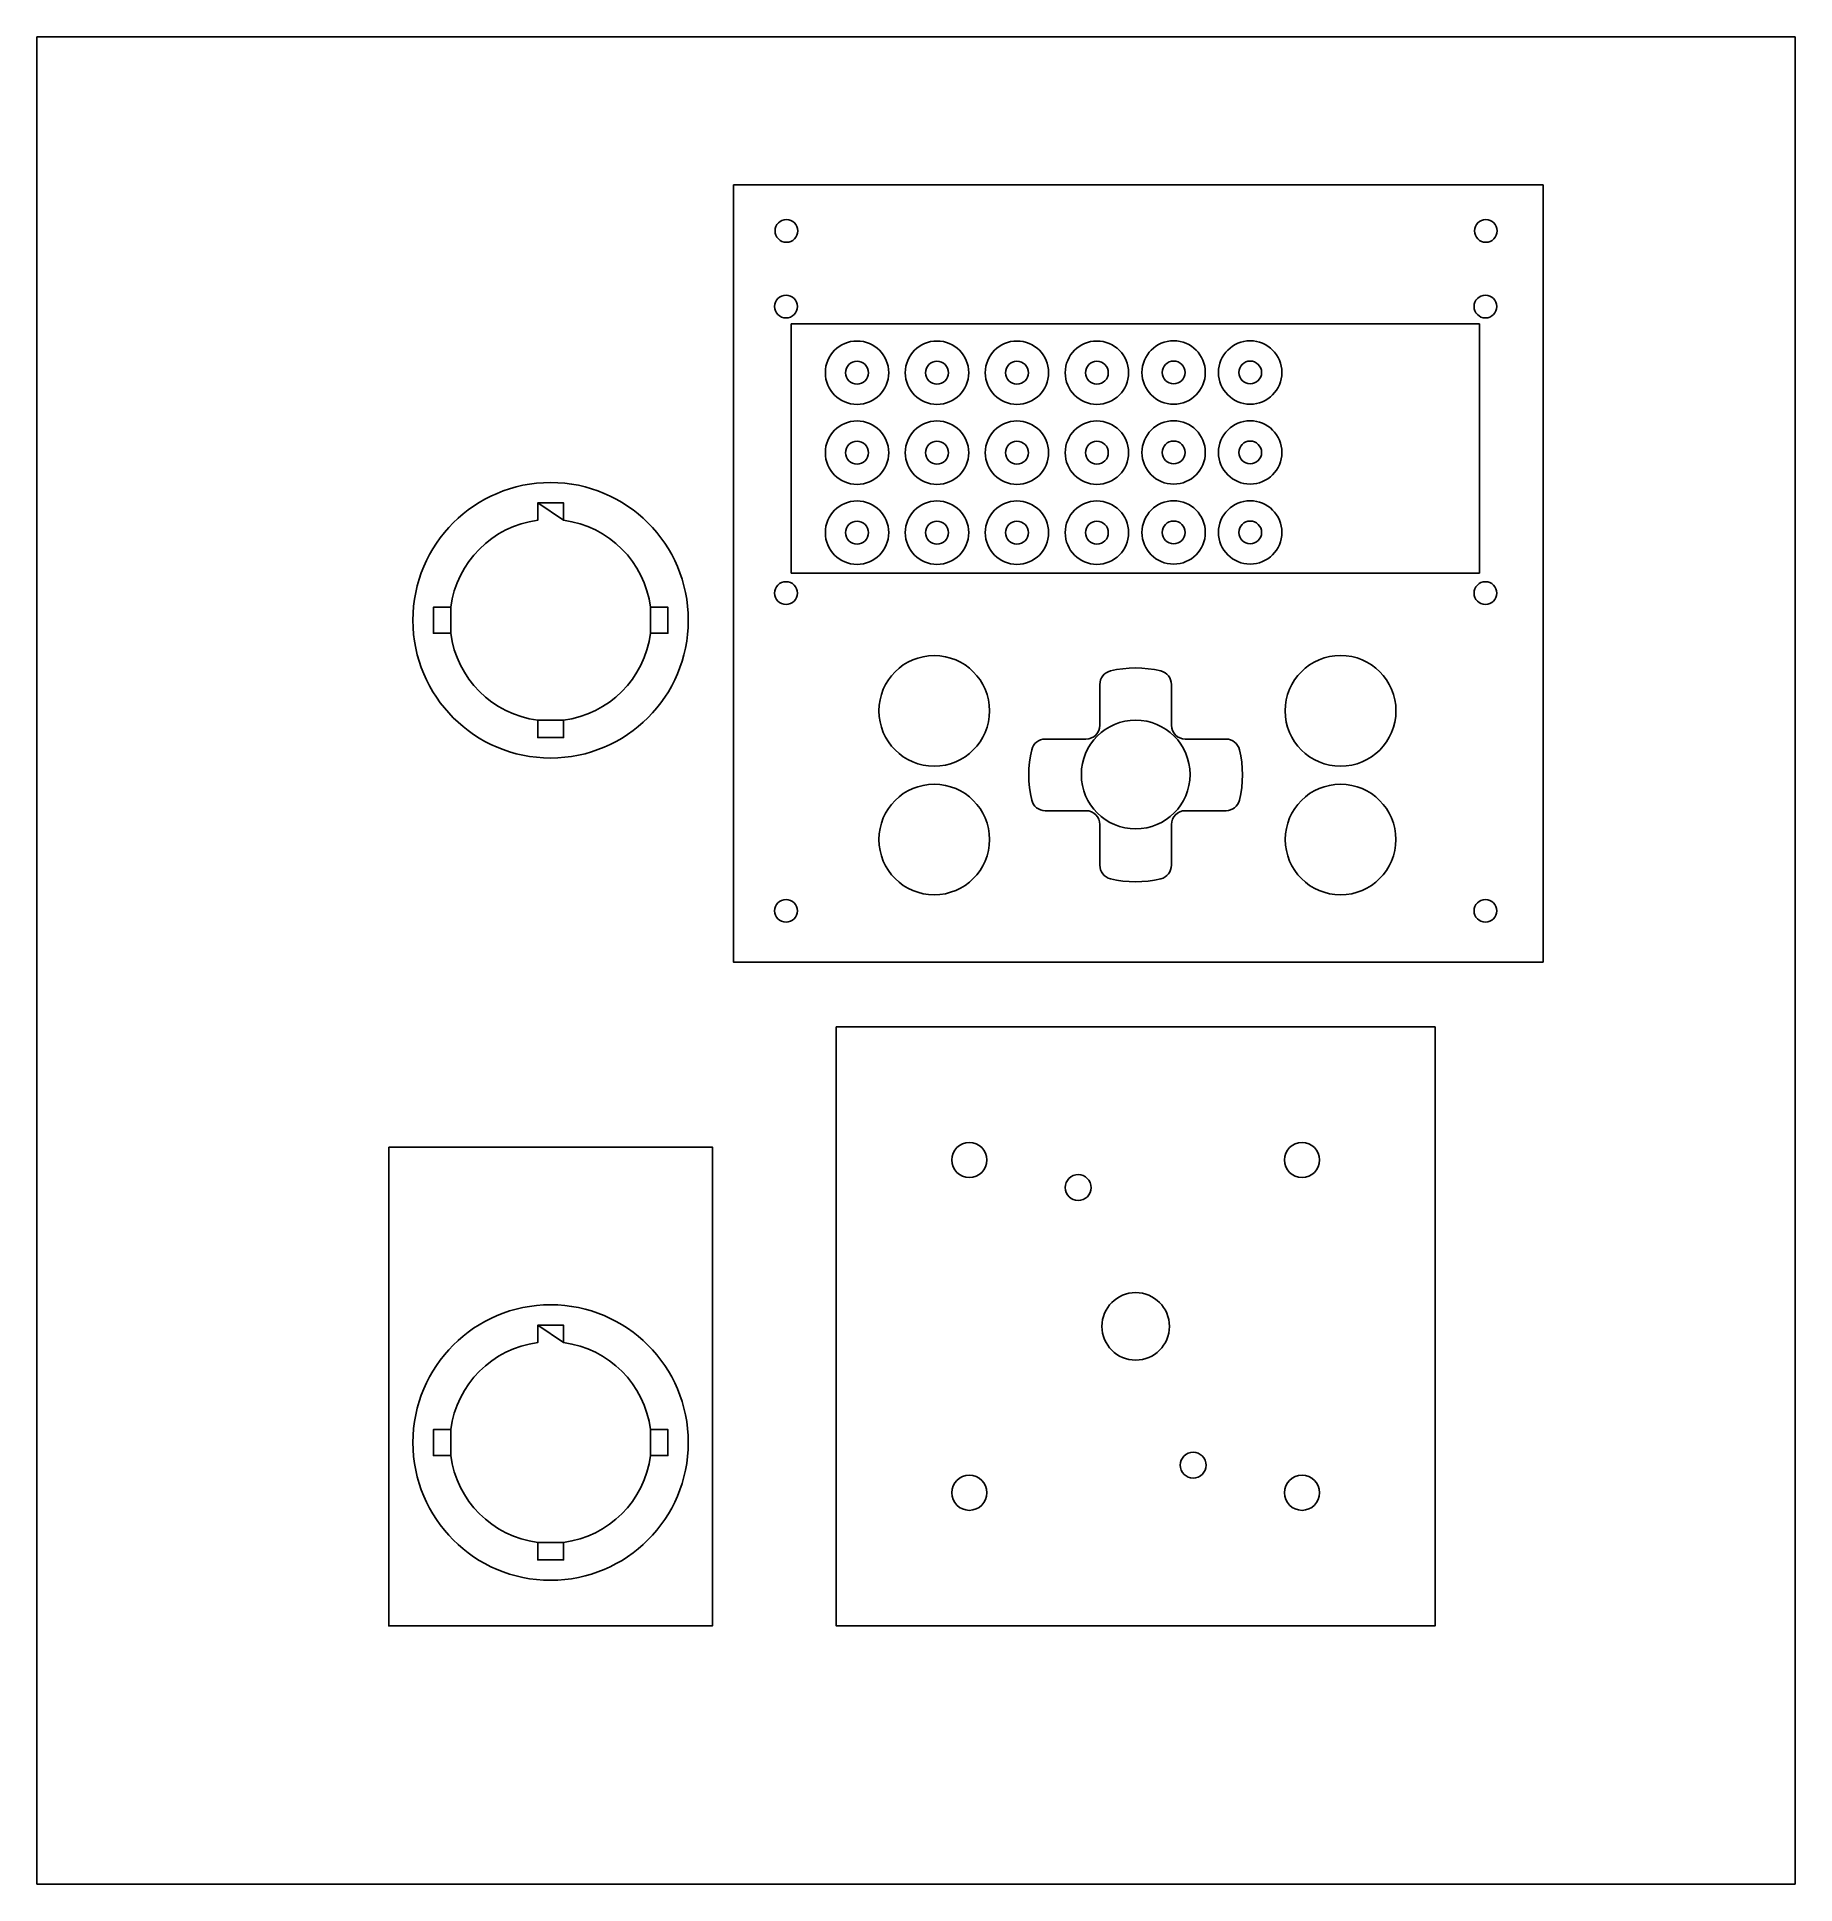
# Model space of a CAD drawing. Extents: x 32 to 571, y 232 to 798.
import ezdxf

# ---------------------------------------------------------------- set-up
doc = ezdxf.new("R2010")
doc.units = 0
doc.layers.add('Layer_1', color=7, linetype='CONTINUOUS')

msp = doc.modelspace()

# ---------------------------------------------------------------- linework, layer by layer
at = {"layer": 'Layer_1', "color": 1}
for points in [[(31.95857, 797.903894), (571.14949, 797.903894), (571.14949, 231.541686), (31.95857, 231.541686), (31.95857, 797.903894)], [(261.819584, 741.938064), (261.819584, 741.938064)], [(476.319592, 741.938064), (476.319592, 741.938064)], [(263.291792, 633.541832), (263.291792, 709.896792)], [(263.318272, 709.927512), (263.318272, 709.927496)], [(263.318272, 709.927496), (474.366128, 709.927496)], [(474.366128, 709.896776), (474.366128, 633.541832)], [(283.469536, 704.667834), (283.469536, 704.667834)], [(307.991016, 704.667834), (307.991016, 704.667834)], [(332.512496, 704.667834), (332.512496, 704.667834)], [(357.033976, 704.667834), (357.033976, 704.667834)], [(380.568824, 704.74058), (380.568824, 704.74058)], [(404.043744, 704.74058), (404.043744, 704.74058)], [(283.469536, 698.44881), (283.469536, 698.44881)], [(307.991016, 698.44881), (307.991016, 698.44881)], [(332.512496, 698.44881), (332.512496, 698.44881)], [(357.033976, 698.44881), (357.033976, 698.44881)], [(380.568824, 698.521556), (380.568824, 698.521556)], [(404.043744, 698.521556), (404.043744, 698.521556)], [(283.469536, 680.146322), (283.469536, 680.146322)], [(307.991016, 680.146322), (307.991016, 680.146322)], [(332.512496, 680.146322), (332.512496, 680.146322)], [(357.033976, 680.146322), (357.033976, 680.146322)], [(380.568824, 680.219068), (380.568824, 680.219068)], [(404.043744, 680.219068), (404.043744, 680.219068)], [(380.568824, 674.000044), (380.568824, 674.000044)], [(404.043744, 674.000044), (404.043744, 674.000044)], [(283.469536, 673.927298), (283.469536, 673.927298)], [(307.991016, 673.927298), (307.991016, 673.927298)], [(332.512496, 673.927298), (332.512496, 673.927298)], [(357.033976, 673.927298), (357.033976, 673.927298)], [(185.531912, 655.017866), (185.531912, 649.692866)], [(193.456912, 649.692866), (193.456912, 655.017866), (185.531912, 655.017866), (185.531912, 655.017866)], [(283.469536, 655.62481), (283.469536, 655.62481)], [(307.991016, 655.62481), (307.991016, 655.62481)], [(332.512496, 655.62481), (332.512496, 655.62481)], [(357.033976, 655.62481), (357.033976, 655.62481)], [(380.568824, 655.697556), (380.568824, 655.697556)], [(404.043744, 655.697556), (404.043744, 655.697556)], [(283.469536, 649.405786), (283.469536, 649.405786)], [(307.991016, 649.405786), (307.991016, 649.405786)], [(332.512496, 649.405786), (332.512496, 649.405786)], [(357.033976, 649.405786), (357.033976, 649.405786)], [(380.568824, 649.478532), (380.568824, 649.478532)], [(404.043744, 649.478532), (404.043744, 649.478532)], [(474.366128, 633.511112), (263.318272, 633.511112)], [(158.856912, 623.017866), (153.531912, 623.017866), (153.531912, 615.067866), (158.856912, 615.067866)], [(220.131912, 615.067866), (225.456912, 615.067866), (225.456912, 623.017866), (220.131912, 623.017866)], [(324.09339, 591.269276), (324.09339, 591.269276)], [(448.749203, 591.269273), (448.749203, 591.269273)], [(185.531912, 588.417866), (185.531912, 583.067866), (193.456912, 583.067866), (193.456912, 588.417866)], [(324.09339, 551.819276), (324.09339, 551.819276)], [(448.71839, 551.819276), (448.71839, 551.819276)], [(261.686368, 533.444264), (261.686368, 533.444264)], [(476.186368, 533.444264), (476.186368, 533.444264)], [(323.286071, 453.559951), (323.286071, 453.559951)], [(425.333311, 453.559951), (425.333311, 453.559951)], [(354.96275, 446.611675), (354.96275, 446.611675)], [(185.531912, 402.894562), (185.531912, 397.569562)], [(193.456912, 397.569562), (193.456912, 402.894562), (185.531912, 402.894562), (185.531912, 402.894562)], [(379.270324, 402.536334), (379.270324, 402.536334)], [(158.856912, 370.894562), (153.531912, 370.894562), (153.531912, 362.944562), (158.856912, 362.944562)], [(220.131912, 362.944562), (225.456912, 362.944562), (225.456912, 370.894562), (220.131912, 370.894562)], [(382.884997, 358.461006), (382.884997, 358.461006)], [(323.286071, 351.512711), (323.286071, 351.512711)], [(425.333311, 351.512711), (425.333311, 351.512711)], [(185.531912, 336.294562), (185.531912, 330.944562), (193.456912, 330.944562), (193.456912, 336.294562)]]:
    msp.add_lwpolyline(points, close=True, dxfattribs=at)
at = {"layer": 'Layer_1', "color": 3}
for points in [[(245.539064, 752.547216), (493.865624, 752.547216), (493.865624, 514.260568), (245.539064, 514.260568), (245.539064, 752.547216)], [(261.686368, 718.744272), (261.686368, 718.744272)], [(476.186368, 718.744272), (476.186368, 718.744272)], [(261.686368, 630.869272), (261.686368, 630.869272)], [(476.186368, 630.869272), (476.186368, 630.869272)], [(231.730633, 619.042868), (231.730633, 619.042868)], [(385.610798, 571.744264), (385.610798, 571.744264)], [(277.081352, 494.378834), (460.766384, 494.378834), (460.766384, 310.693802), (277.081352, 310.693802), (277.081352, 494.378834)], [(139.853808, 457.52845), (239.135, 457.52845), (239.135, 310.69381), (139.853808, 310.69381), (139.853808, 457.52845)], [(231.730633, 366.919564), (231.730633, 366.919564)]]:
    msp.add_lwpolyline(points, close=True, dxfattribs=at)
at = {"layer": 'Layer_1', "color": 1}
for points in [[(357.928481, 586.867576), (357.928481, 599.366376)], [(379.881247, 599.366376), (379.881247, 586.867576)], [(341.177706, 582.615656), (353.676513, 582.615656)], [(384.133215, 582.615656), (396.632022, 582.615656)], [(353.676513, 560.662856), (341.177706, 560.662856)], [(357.928481, 543.912056), (357.928481, 556.410936)], [(379.881247, 556.410936), (379.881247, 543.912056)], [(396.632022, 560.662856), (384.133215, 560.662856)]]:
    msp.add_lwpolyline(points, dxfattribs=at)
for points in [[(258.319584, 738.438064), (258.319584, 740.36988), (259.887776, 741.938064), (261.819584, 741.938064)], [(261.819584, 741.938064), (263.751392, 741.938064), (265.319584, 740.36988), (265.319584, 738.438064)], [(472.819592, 738.438064), (472.819592, 740.36988), (474.387752, 741.938064), (476.319592, 741.938064)], [(476.319592, 741.938064), (478.251432, 741.938064), (479.794552, 740.36988), (479.794552, 738.438064)], [(261.819584, 734.938064), (259.887776, 734.938064), (258.319584, 736.506256), (258.319584, 738.438064)], [(265.319584, 738.438064), (265.319584, 736.506256), (263.751392, 734.938064), (261.819584, 734.938064)], [(476.319592, 734.938064), (474.387752, 734.938064), (472.819592, 736.506256), (472.819592, 738.438064)], [(479.794552, 738.438064), (479.794552, 736.506256), (478.251432, 734.938064), (476.319592, 734.938064)], [(263.291792, 709.896792), (263.291792, 709.905512), (263.310352, 709.927512), (263.318272, 709.927512)], [(474.366128, 709.927496), (474.374448, 709.927496), (474.366128, 709.905976), (474.366128, 709.896776)], [(273.750528, 694.948794), (273.750528, 700.313178), (278.105176, 704.667834), (283.469536, 704.667834)], [(283.469536, 704.667834), (288.83388, 704.667834), (293.188544, 700.313178), (293.188544, 694.948794)], [(298.272008, 694.948794), (298.272008, 700.313178), (302.626656, 704.667834), (307.991016, 704.667834)], [(307.991016, 704.667834), (313.35536, 704.667834), (317.710024, 700.313178), (317.710024, 694.948794)], [(322.793488, 694.948794), (322.793488, 700.313178), (327.148136, 704.667834), (332.512496, 704.667834)], [(332.512496, 704.667834), (337.87684, 704.667834), (342.231504, 700.313178), (342.231504, 694.948794)], [(347.314968, 694.948794), (347.314968, 700.313178), (351.669616, 704.667834), (357.033976, 704.667834)], [(357.033976, 704.667834), (362.39832, 704.667834), (366.752984, 700.313178), (366.752984, 694.948794)], [(370.849816, 695.02154), (370.849816, 700.385924), (375.204464, 704.74058), (380.568824, 704.74058)], [(380.568824, 704.74058), (385.933168, 704.74058), (390.287832, 700.385924), (390.287832, 695.02154)], [(394.324736, 695.02154), (394.324736, 700.385924), (398.679384, 704.74058), (404.043744, 704.74058)], [(404.043744, 704.74058), (409.408088, 704.74058), (413.762752, 700.385924), (413.762752, 695.02154)], [(279.969536, 694.948802), (279.969536, 696.880618), (281.537728, 698.44881), (283.469536, 698.44881)], [(283.469536, 698.44881), (285.401344, 698.44881), (286.969536, 696.880618), (286.969536, 694.948802)], [(304.491016, 694.948802), (304.491016, 696.880618), (306.059208, 698.44881), (307.991016, 698.44881)], [(307.991016, 698.44881), (309.922824, 698.44881), (311.491016, 696.880618), (311.491016, 694.948802)], [(329.012496, 694.948802), (329.012496, 696.880618), (330.580688, 698.44881), (332.512496, 698.44881)], [(332.512496, 698.44881), (334.444304, 698.44881), (336.012496, 696.880618), (336.012496, 694.948802)], [(353.533976, 694.948802), (353.533976, 696.880618), (355.102168, 698.44881), (357.033976, 698.44881)], [(357.033976, 698.44881), (358.965784, 698.44881), (360.533976, 696.880618), (360.533976, 694.948802)], [(377.068824, 695.021548), (377.068824, 696.953364), (378.637016, 698.521556), (380.568824, 698.521556)], [(380.568824, 698.521556), (382.500632, 698.521556), (384.068824, 696.953364), (384.068824, 695.021548)], [(400.543744, 695.021548), (400.543744, 696.953364), (402.111936, 698.521556), (404.043744, 698.521556)], [(404.043744, 698.521556), (405.975552, 698.521556), (407.543744, 696.953364), (407.543744, 695.021548)], [(283.469536, 685.229786), (278.105176, 685.229786), (273.750528, 689.584434), (273.750528, 694.948794)], [(283.469536, 691.448802), (281.537728, 691.448802), (279.969536, 693.016994), (279.969536, 694.948802)], [(286.969536, 694.948802), (286.969536, 693.016994), (285.401344, 691.448802), (283.469536, 691.448802)], [(293.188544, 694.948794), (293.188544, 689.584434), (288.83388, 685.229786), (283.469536, 685.229786)], [(307.991016, 685.229786), (302.626656, 685.229786), (298.272008, 689.584434), (298.272008, 694.948794)], [(307.991016, 691.448802), (306.059208, 691.448802), (304.491016, 693.016994), (304.491016, 694.948802)], [(311.491016, 694.948802), (311.491016, 693.016994), (309.922824, 691.448802), (307.991016, 691.448802)], [(317.710024, 694.948794), (317.710024, 689.584434), (313.35536, 685.229786), (307.991016, 685.229786)], [(332.512496, 685.229786), (327.148136, 685.229786), (322.793488, 689.584434), (322.793488, 694.948794)], [(332.512496, 691.448802), (330.580688, 691.448802), (329.012496, 693.016994), (329.012496, 694.948802)], [(336.012496, 694.948802), (336.012496, 693.016994), (334.444304, 691.448802), (332.512496, 691.448802)], [(342.231504, 694.948794), (342.231504, 689.584434), (337.87684, 685.229786), (332.512496, 685.229786)], [(357.033976, 685.229786), (351.669616, 685.229786), (347.314968, 689.584434), (347.314968, 694.948794)], [(357.033976, 691.448802), (355.102168, 691.448802), (353.533976, 693.016994), (353.533976, 694.948802)], [(360.533976, 694.948802), (360.533976, 693.016994), (358.965784, 691.448802), (357.033976, 691.448802)], [(366.752984, 694.948794), (366.752984, 689.584434), (362.39832, 685.229786), (357.033976, 685.229786)], [(380.568824, 685.302532), (375.204464, 685.302532), (370.849816, 689.65718), (370.849816, 695.02154)], [(380.568824, 691.521548), (378.637016, 691.521548), (377.068824, 693.08974), (377.068824, 695.021548)], [(384.068824, 695.021548), (384.068824, 693.08974), (382.500632, 691.521548), (380.568824, 691.521548)], [(390.287832, 695.02154), (390.287832, 689.65718), (385.933168, 685.302532), (380.568824, 685.302532)], [(404.043744, 685.302532), (398.679384, 685.302532), (394.324736, 689.65718), (394.324736, 695.02154)], [(404.043744, 691.521548), (402.111936, 691.521548), (400.543744, 693.08974), (400.543744, 695.021548)], [(407.543744, 695.021548), (407.543744, 693.08974), (405.975552, 691.521548), (404.043744, 691.521548)], [(413.762752, 695.02154), (413.762752, 689.65718), (409.408088, 685.302532), (404.043744, 685.302532)], [(273.750528, 670.427282), (273.750528, 675.791666), (278.105176, 680.146322), (283.469536, 680.146322)], [(283.469536, 680.146322), (288.83388, 680.146322), (293.188544, 675.791666), (293.188544, 670.427282)], [(298.272008, 670.427282), (298.272008, 675.791666), (302.626656, 680.146322), (307.991016, 680.146322)], [(307.991016, 680.146322), (313.35536, 680.146322), (317.710024, 675.791666), (317.710024, 670.427282)], [(322.793488, 670.427282), (322.793488, 675.791666), (327.148136, 680.146322), (332.512496, 680.146322)], [(332.512496, 680.146322), (337.87684, 680.146322), (342.231504, 675.791666), (342.231504, 670.427282)], [(347.314968, 670.427282), (347.314968, 675.791666), (351.669616, 680.146322), (357.033976, 680.146322)], [(357.033976, 680.146322), (362.39832, 680.146322), (366.752984, 675.791666), (366.752984, 670.427282)], [(370.849816, 670.500028), (370.849816, 675.864412), (375.204464, 680.219068), (380.568824, 680.219068)], [(380.568824, 680.219068), (385.933168, 680.219068), (390.287832, 675.864412), (390.287832, 670.500028)], [(394.324736, 670.500028), (394.324736, 675.864412), (398.679384, 680.219068), (404.043744, 680.219068)], [(404.043744, 680.219068), (409.408088, 680.219068), (413.762752, 675.864412), (413.762752, 670.500028)], [(377.068824, 670.500036), (377.068824, 672.431852), (378.637016, 674.000044), (380.568824, 674.000044)], [(380.568824, 674.000044), (382.500632, 674.000044), (384.068824, 672.431852), (384.068824, 670.500036)], [(400.543744, 670.500036), (400.543744, 672.431852), (402.111936, 674.000044), (404.043744, 674.000044)], [(404.043744, 674.000044), (405.975552, 674.000044), (407.543744, 672.431852), (407.543744, 670.500036)], [(283.469536, 660.708274), (278.105176, 660.708274), (273.750528, 665.062922), (273.750528, 670.427282)], [(279.969536, 670.42729), (279.969536, 672.359106), (281.537728, 673.927298), (283.469536, 673.927298)], [(283.469536, 666.92729), (281.537728, 666.92729), (279.969536, 668.495482), (279.969536, 670.42729)], [(283.469536, 673.927298), (285.401344, 673.927298), (286.969536, 672.359106), (286.969536, 670.42729)], [(286.969536, 670.42729), (286.969536, 668.495482), (285.401344, 666.92729), (283.469536, 666.92729)], [(293.188544, 670.427282), (293.188544, 665.062922), (288.83388, 660.708274), (283.469536, 660.708274)], [(307.991016, 660.708274), (302.626656, 660.708274), (298.272008, 665.062922), (298.272008, 670.427282)], [(304.491016, 670.42729), (304.491016, 672.359106), (306.059208, 673.927298), (307.991016, 673.927298)], [(307.991016, 666.92729), (306.059208, 666.92729), (304.491016, 668.495482), (304.491016, 670.42729)], [(307.991016, 673.927298), (309.922824, 673.927298), (311.491016, 672.359106), (311.491016, 670.42729)], [(311.491016, 670.42729), (311.491016, 668.495482), (309.922824, 666.92729), (307.991016, 666.92729)], [(317.710024, 670.427282), (317.710024, 665.062922), (313.35536, 660.708274), (307.991016, 660.708274)], [(332.512496, 660.708274), (327.148136, 660.708274), (322.793488, 665.062922), (322.793488, 670.427282)], [(329.012496, 670.42729), (329.012496, 672.359106), (330.580688, 673.927298), (332.512496, 673.927298)], [(332.512496, 666.92729), (330.580688, 666.92729), (329.012496, 668.495482), (329.012496, 670.42729)], [(332.512496, 673.927298), (334.444304, 673.927298), (336.012496, 672.359106), (336.012496, 670.42729)], [(336.012496, 670.42729), (336.012496, 668.495482), (334.444304, 666.92729), (332.512496, 666.92729)], [(342.231504, 670.427282), (342.231504, 665.062922), (337.87684, 660.708274), (332.512496, 660.708274)], [(357.033976, 660.708274), (351.669616, 660.708274), (347.314968, 665.062922), (347.314968, 670.427282)], [(353.533976, 670.42729), (353.533976, 672.359106), (355.102168, 673.927298), (357.033976, 673.927298)], [(357.033976, 666.92729), (355.102168, 666.92729), (353.533976, 668.495482), (353.533976, 670.42729)], [(357.033976, 673.927298), (358.965784, 673.927298), (360.533976, 672.359106), (360.533976, 670.42729)], [(360.533976, 670.42729), (360.533976, 668.495482), (358.965784, 666.92729), (357.033976, 666.92729)], [(366.752984, 670.427282), (366.752984, 665.062922), (362.39832, 660.708274), (357.033976, 660.708274)], [(380.568824, 660.78102), (375.204464, 660.78102), (370.849816, 665.135668), (370.849816, 670.500028)], [(380.568824, 667.000036), (378.637016, 667.000036), (377.068824, 668.568228), (377.068824, 670.500036)], [(384.068824, 670.500036), (384.068824, 668.568228), (382.500632, 667.000036), (380.568824, 667.000036)], [(390.287832, 670.500028), (390.287832, 665.135668), (385.933168, 660.78102), (380.568824, 660.78102)], [(404.043744, 660.78102), (398.679384, 660.78102), (394.324736, 665.135668), (394.324736, 670.500028)], [(404.043744, 667.000036), (402.111936, 667.000036), (400.543744, 668.568228), (400.543744, 670.500036)], [(407.543744, 670.500036), (407.543744, 668.568228), (405.975552, 667.000036), (404.043744, 667.000036)], [(413.762752, 670.500028), (413.762752, 665.135668), (409.408088, 660.78102), (404.043744, 660.78102)], [(273.750528, 645.90577), (273.750528, 651.270154), (278.105176, 655.62481), (283.469536, 655.62481)], [(283.469536, 655.62481), (288.83388, 655.62481), (293.188544, 651.270154), (293.188544, 645.90577)], [(298.272008, 645.90577), (298.272008, 651.270154), (302.626656, 655.62481), (307.991016, 655.62481)], [(307.991016, 655.62481), (313.35536, 655.62481), (317.710024, 651.270154), (317.710024, 645.90577)], [(322.793488, 645.90577), (322.793488, 651.270154), (327.148136, 655.62481), (332.512496, 655.62481)], [(332.512496, 655.62481), (337.87684, 655.62481), (342.231504, 651.270154), (342.231504, 645.90577)], [(347.314968, 645.90577), (347.314968, 651.270154), (351.669616, 655.62481), (357.033976, 655.62481)], [(357.033976, 655.62481), (362.39832, 655.62481), (366.752984, 651.270154), (366.752984, 645.90577)], [(370.849816, 645.978516), (370.849816, 651.3429), (375.204464, 655.697556), (380.568824, 655.697556)], [(380.568824, 655.697556), (385.933168, 655.697556), (390.287832, 651.3429), (390.287832, 645.978516)], [(394.324736, 645.978516), (394.324736, 651.3429), (398.679384, 655.697556), (404.043744, 655.697556)], [(404.043744, 655.697556), (409.408088, 655.697556), (413.762752, 651.3429), (413.762752, 645.978516)], [(185.531912, 649.692866), (171.648456, 647.910866), (160.644088, 636.899714), (158.856912, 623.017866)], [(220.131912, 623.017866), (218.344184, 636.903994), (207.346432, 647.915994), (193.456912, 649.692866)], [(283.469536, 636.186762), (278.105176, 636.186762), (273.750528, 640.54141), (273.750528, 645.90577)], [(279.969536, 645.905778), (279.969536, 647.837594), (281.537728, 649.405786), (283.469536, 649.405786)], [(283.469536, 642.405778), (281.537728, 642.405778), (279.969536, 643.97397), (279.969536, 645.905778)], [(283.469536, 649.405786), (285.401344, 649.405786), (286.969536, 647.837594), (286.969536, 645.905778)], [(286.969536, 645.905778), (286.969536, 643.97397), (285.401344, 642.405778), (283.469536, 642.405778)], [(293.188544, 645.90577), (293.188544, 640.54141), (288.83388, 636.186762), (283.469536, 636.186762)], [(307.991016, 636.186762), (302.626656, 636.186762), (298.272008, 640.54141), (298.272008, 645.90577)], [(304.491016, 645.905778), (304.491016, 647.837594), (306.059208, 649.405786), (307.991016, 649.405786)], [(307.991016, 642.405778), (306.059208, 642.405778), (304.491016, 643.97397), (304.491016, 645.905778)], [(307.991016, 649.405786), (309.922824, 649.405786), (311.491016, 647.837594), (311.491016, 645.905778)], [(311.491016, 645.905778), (311.491016, 643.97397), (309.922824, 642.405778), (307.991016, 642.405778)], [(317.710024, 645.90577), (317.710024, 640.54141), (313.35536, 636.186762), (307.991016, 636.186762)], [(332.512496, 636.186762), (327.148136, 636.186762), (322.793488, 640.54141), (322.793488, 645.90577)], [(329.012496, 645.905778), (329.012496, 647.837594), (330.580688, 649.405786), (332.512496, 649.405786)], [(332.512496, 642.405778), (330.580688, 642.405778), (329.012496, 643.97397), (329.012496, 645.905778)], [(332.512496, 649.405786), (334.444304, 649.405786), (336.012496, 647.837594), (336.012496, 645.905778)], [(336.012496, 645.905778), (336.012496, 643.97397), (334.444304, 642.405778), (332.512496, 642.405778)], [(342.231504, 645.90577), (342.231504, 640.54141), (337.87684, 636.186762), (332.512496, 636.186762)], [(357.033976, 636.186762), (351.669616, 636.186762), (347.314968, 640.54141), (347.314968, 645.90577)], [(353.533976, 645.905778), (353.533976, 647.837594), (355.102168, 649.405786), (357.033976, 649.405786)], [(357.033976, 642.405778), (355.102168, 642.405778), (353.533976, 643.97397), (353.533976, 645.905778)], [(357.033976, 649.405786), (358.965784, 649.405786), (360.533976, 647.837594), (360.533976, 645.905778)], [(360.533976, 645.905778), (360.533976, 643.97397), (358.965784, 642.405778), (357.033976, 642.405778)], [(366.752984, 645.90577), (366.752984, 640.54141), (362.39832, 636.186762), (357.033976, 636.186762)], [(380.568824, 636.259508), (375.204464, 636.259508), (370.849816, 640.614156), (370.849816, 645.978516)], [(377.068824, 645.978524), (377.068824, 647.91034), (378.637016, 649.478532), (380.568824, 649.478532)], [(380.568824, 642.478524), (378.637016, 642.478524), (377.068824, 644.046716), (377.068824, 645.978524)], [(380.568824, 649.478532), (382.500632, 649.478532), (384.068824, 647.91034), (384.068824, 645.978524)], [(384.068824, 645.978524), (384.068824, 644.046716), (382.500632, 642.478524), (380.568824, 642.478524)], [(390.287832, 645.978516), (390.287832, 640.614156), (385.933168, 636.259508), (380.568824, 636.259508)], [(404.043744, 636.259508), (398.679384, 636.259508), (394.324736, 640.614156), (394.324736, 645.978516)], [(400.543744, 645.978524), (400.543744, 647.91034), (402.111936, 649.478532), (404.043744, 649.478532)], [(404.043744, 642.478524), (402.111936, 642.478524), (400.543744, 644.046716), (400.543744, 645.978524)], [(404.043744, 649.478532), (405.975552, 649.478532), (407.543744, 647.91034), (407.543744, 645.978524)], [(407.543744, 645.978524), (407.543744, 644.046716), (405.975552, 642.478524), (404.043744, 642.478524)], [(413.762752, 645.978516), (413.762752, 640.614156), (409.408088, 636.259508), (404.043744, 636.259508)], [(263.318272, 633.511112), (263.311072, 633.511112), (263.291792, 633.532632), (263.291792, 633.541832)], [(474.366128, 633.541832), (474.366128, 633.533112), (474.374448, 633.511112), (474.366128, 633.511112)], [(158.856912, 615.067866), (160.644016, 601.186562), (171.649208, 590.200506), (185.531912, 588.417866)], [(193.456912, 588.417866), (207.345728, 590.195338), (218.344248, 601.182242), (220.131912, 615.067866)], [(290.179338, 591.269276), (290.179338, 600.634376), (297.771255, 608.226289), (307.136364, 608.226289)], [(307.136364, 608.226289), (316.501472, 608.226289), (324.09339, 600.634376), (324.09339, 591.269276)], [(414.773528, 591.269273), (414.773528, 600.65139), (422.37924, 608.257098), (431.761366, 608.257098)], [(431.761366, 608.257098), (441.143491, 608.257098), (448.749203, 600.65139), (448.749203, 591.269273)], [(361.178309, 603.498616), (359.271293, 603.036125), (357.928455, 601.328672), (357.928481, 599.366376)], [(376.631418, 603.498616), (371.553975, 604.730002), (366.255753, 604.730002), (361.17831, 603.498616)], [(379.881247, 599.366376), (379.881273, 601.328672), (378.538435, 603.036125), (376.631419, 603.498616)], [(307.136364, 574.312256), (297.771255, 574.312256), (290.179338, 581.90417), (290.179338, 591.269276)], [(324.09339, 591.269276), (324.09339, 581.90417), (316.501472, 574.312256), (307.136364, 574.312256)], [(431.761366, 574.281442), (422.37924, 574.281442), (414.773528, 581.88715), (414.773528, 591.269273)], [(448.749203, 591.269273), (448.749203, 581.88715), (441.143491, 574.281442), (431.761366, 574.281442)], [(353.676513, 582.615656), (356.024791, 582.615657), (357.928454, 584.519298), (357.928481, 586.867576)], [(379.881247, 586.867576), (379.881274, 584.519298), (381.784937, 582.615657), (384.133215, 582.615656)], [(337.045522, 579.365816), (335.814135, 574.288369), (335.814135, 568.990143), (337.045522, 563.912696)], [(341.177706, 582.615656), (339.215427, 582.615655), (337.508003, 581.272817), (337.045522, 579.365816)], [(400.764206, 579.365816), (400.301725, 581.272817), (398.594301, 582.615655), (396.632022, 582.615656)], [(400.764206, 563.912696), (401.995593, 568.990143), (401.995593, 574.288369), (400.764206, 579.365816)], [(290.179338, 551.819276), (290.179338, 561.184376), (297.771255, 568.776289), (307.136364, 568.776289)], [(307.136364, 568.776289), (316.501472, 568.776289), (324.09339, 561.184376), (324.09339, 551.819276)], [(414.804338, 551.819276), (414.804338, 561.184376), (422.396255, 568.776289), (431.761364, 568.776289)], [(431.761364, 568.776289), (441.126472, 568.776289), (448.71839, 561.184376), (448.71839, 551.819276)], [(337.045522, 563.912696), (337.508003, 562.005696), (339.215427, 560.662858), (341.177706, 560.662856)], [(396.632022, 560.662856), (398.594301, 560.662858), (400.301725, 562.005696), (400.764206, 563.912696)], [(357.928481, 556.410936), (357.928454, 558.759214), (356.024791, 560.662856), (353.676513, 560.662856)], [(384.133215, 560.662856), (381.784937, 560.662856), (379.881274, 558.759214), (379.881247, 556.410936)], [(307.136364, 534.862256), (297.771255, 534.862256), (290.179338, 542.45417), (290.179338, 551.819276)], [(324.09339, 551.819276), (324.09339, 542.45417), (316.501472, 534.862256), (307.136364, 534.862256)], [(431.761364, 534.862256), (422.396255, 534.862256), (414.804338, 542.45417), (414.804338, 551.819276)], [(448.71839, 551.819276), (448.71839, 542.45417), (441.126472, 534.862256), (431.761364, 534.862256)], [(357.928481, 543.912056), (357.928492, 541.94979), (359.271322, 540.24238), (361.178309, 539.779896)], [(376.631419, 539.779896), (378.538406, 540.24238), (379.881236, 541.94979), (379.881247, 543.912056)], [(361.17831, 539.779896), (366.255753, 538.54851), (371.553975, 538.54851), (376.631418, 539.779896)], [(258.186368, 529.944264), (258.186368, 531.87608), (259.75456, 533.444264), (261.686368, 533.444264)], [(261.686368, 533.444264), (263.618176, 533.444264), (265.186368, 531.87608), (265.186368, 529.944264)], [(472.686368, 529.944264), (472.686368, 531.87608), (474.25456, 533.444264), (476.186368, 533.444264)], [(476.186368, 533.444264), (478.118176, 533.444264), (479.661368, 531.87608), (479.661368, 529.944264)], [(261.686368, 526.469264), (259.75456, 526.469264), (258.186368, 528.012456), (258.186368, 529.944264)], [(265.186368, 529.944264), (265.186368, 528.012456), (263.618176, 526.469264), (261.686368, 526.469264)], [(476.186368, 526.469264), (474.25456, 526.469264), (472.686368, 528.012456), (472.686368, 529.944264)], [(479.661368, 529.944264), (479.661368, 528.012456), (478.118176, 526.469264), (476.186368, 526.469264)], [(312.514417, 453.559951), (312.514417, 456.534461), (314.925735, 458.945777), (317.900244, 458.945777)], [(317.900244, 458.945777), (320.874754, 458.945777), (323.286071, 456.534461), (323.286071, 453.559951)], [(414.561657, 453.559951), (414.561657, 456.534461), (416.972975, 458.945777), (419.947484, 458.945777)], [(419.947484, 458.945777), (422.921994, 458.945777), (425.333311, 456.534461), (425.333311, 453.559951)], [(317.900244, 448.174124), (314.925735, 448.174124), (312.514417, 450.58544), (312.514417, 453.559951)], [(323.286071, 453.559951), (323.286071, 450.58544), (320.874754, 448.174124), (317.900244, 448.174124)], [(419.947484, 448.174124), (416.972975, 448.174124), (414.561657, 450.58544), (414.561657, 453.559951)], [(425.333311, 453.559951), (425.333311, 450.58544), (422.921994, 448.174124), (419.947484, 448.174124)], [(347.62991, 443.574314), (346.791166, 445.599222), (347.752741, 447.92067), (349.777649, 448.759414)], [(349.777649, 448.759414), (351.802557, 449.598158), (354.124005, 448.636583), (354.96275, 446.611675)], [(352.815011, 441.426575), (350.790103, 440.587831), (348.468654, 441.549407), (347.62991, 443.574314)], [(354.96275, 446.611675), (355.801493, 444.586769), (354.839919, 442.265319), (352.815011, 441.426575)], [(358.57741, 402.536334), (358.57741, 408.250526), (363.209678, 412.882791), (368.923867, 412.882791)], [(368.923867, 412.882791), (374.638059, 412.882791), (379.270324, 408.250526), (379.270324, 402.536334)], [(368.923867, 392.189877), (363.209678, 392.189877), (358.57741, 396.822145), (358.57741, 402.536334)], [(379.270324, 402.536334), (379.270324, 396.822145), (374.638059, 392.189877), (368.923867, 392.189877)], [(185.531912, 397.569562), (171.648456, 395.787562), (160.644088, 384.77641), (158.856912, 370.894562)], [(220.131912, 370.894562), (218.344184, 384.78069), (207.346432, 395.79269), (193.456912, 397.569562)], [(158.856912, 362.944562), (160.644016, 349.063258), (171.649208, 338.077202), (185.531912, 336.294562)], [(193.456912, 336.294562), (207.345728, 338.072034), (218.344248, 349.058938), (220.131912, 362.944562)], [(382.884997, 358.461006), (382.046253, 360.485913), (383.007828, 362.807362), (385.032736, 363.646106)], [(385.032736, 363.646106), (387.057644, 364.484851), (389.379092, 363.523274), (390.217836, 361.498367)], [(312.514417, 351.512711), (312.514417, 354.487221), (314.925735, 356.898537), (317.900244, 356.898537)], [(317.900244, 356.898537), (320.874754, 356.898537), (323.286071, 354.487221), (323.286071, 351.512711)], [(388.070097, 356.313267), (386.045189, 355.474523), (383.723741, 356.436098), (382.884997, 358.461006)], [(390.217836, 361.498367), (391.05658, 359.473459), (390.095005, 357.152012), (388.070097, 356.313267)], [(414.561657, 351.512711), (414.561657, 354.487221), (416.972975, 356.898537), (419.947484, 356.898537)], [(419.947484, 356.898537), (422.921994, 356.898537), (425.333311, 354.487221), (425.333311, 351.512711)], [(317.900244, 346.126884), (314.925735, 346.126884), (312.514417, 348.5382), (312.514417, 351.512711)], [(323.286071, 351.512711), (323.286071, 348.5382), (320.874754, 346.126884), (317.900244, 346.126884)], [(419.947484, 346.126884), (416.972975, 346.126884), (414.561657, 348.5382), (414.561657, 351.512711)], [(425.333311, 351.512711), (425.333311, 348.5382), (422.921994, 346.126884), (419.947484, 346.126884)]]:
    msp.add_open_spline(points, degree=3, dxfattribs=at)
at = {"layer": 'Layer_1', "color": 3}
for points in [[(258.186368, 715.244272), (258.186368, 717.176088), (259.75456, 718.744272), (261.686368, 718.744272)], [(261.686368, 711.744272), (259.75456, 711.744272), (258.186368, 713.312464), (258.186368, 715.244272)], [(261.686368, 718.744272), (263.618176, 718.744272), (265.186368, 717.176088), (265.186368, 715.244272)], [(265.186368, 715.244272), (265.186368, 713.312464), (263.618176, 711.744272), (261.686368, 711.744272)], [(472.686368, 715.244272), (472.686368, 717.176088), (474.25456, 718.744272), (476.186368, 718.744272)], [(476.186368, 711.744272), (474.25456, 711.744272), (472.686368, 713.312464), (472.686368, 715.244272)], [(476.186368, 718.744272), (478.118176, 718.744272), (479.661368, 717.176088), (479.661368, 715.244272)], [(479.661368, 715.244272), (479.661368, 713.312464), (478.118176, 711.744272), (476.186368, 711.744272)], [(147.258192, 619.042868), (147.258192, 642.369291), (166.167997, 661.279088), (189.494412, 661.279088)], [(189.494412, 661.279088), (212.820835, 661.279088), (231.730633, 642.369291), (231.730633, 619.042868)], [(258.186368, 627.369264), (258.186368, 629.30108), (259.75456, 630.869272), (261.686368, 630.869272)], [(261.686368, 630.869272), (263.618176, 630.869272), (265.186368, 629.30108), (265.186368, 627.369264)], [(472.686368, 627.369264), (472.686368, 629.30108), (474.25456, 630.869272), (476.186368, 630.869272)], [(476.186368, 630.869272), (478.118176, 630.869272), (479.661368, 629.30108), (479.661368, 627.369264)], [(261.686368, 623.869264), (259.75456, 623.869264), (258.186368, 625.437456), (258.186368, 627.369264)], [(265.186368, 627.369264), (265.186368, 625.437456), (263.618176, 623.869264), (261.686368, 623.869264)], [(476.186368, 623.869264), (474.25456, 623.869264), (472.686368, 625.437456), (472.686368, 627.369264)], [(479.661368, 627.369264), (479.661368, 625.437456), (478.118176, 623.869264), (476.186368, 623.869264)], [(189.494412, 576.806647), (166.167997, 576.806647), (147.258192, 595.716445), (147.258192, 619.042868)], [(231.730633, 619.042868), (231.730633, 595.716445), (212.820835, 576.806647), (189.494412, 576.806647)], [(352.261934, 571.744264), (352.261934, 580.953292), (359.72733, 588.418685), (368.936366, 588.418685)], [(368.936366, 588.418685), (378.145402, 588.418685), (385.610798, 580.953292), (385.610798, 571.744264)], [(368.936366, 555.069838), (359.72733, 555.069838), (352.261934, 562.53523), (352.261934, 571.744264)], [(385.610798, 571.744264), (385.610798, 562.53523), (378.145402, 555.069838), (368.936366, 555.069838)], [(147.258192, 366.919564), (147.258192, 390.245987), (166.167997, 409.155784), (189.494412, 409.155784)], [(189.494412, 409.155784), (212.820835, 409.155784), (231.730633, 390.245987), (231.730633, 366.919564)], [(189.494412, 324.683343), (166.167997, 324.683343), (147.258192, 343.593141), (147.258192, 366.919564)], [(231.730633, 366.919564), (231.730633, 343.593141), (212.820835, 324.683343), (189.494412, 324.683343)]]:
    msp.add_open_spline(points, degree=3, dxfattribs=at)

doc.saveas('drawing.dxf')
